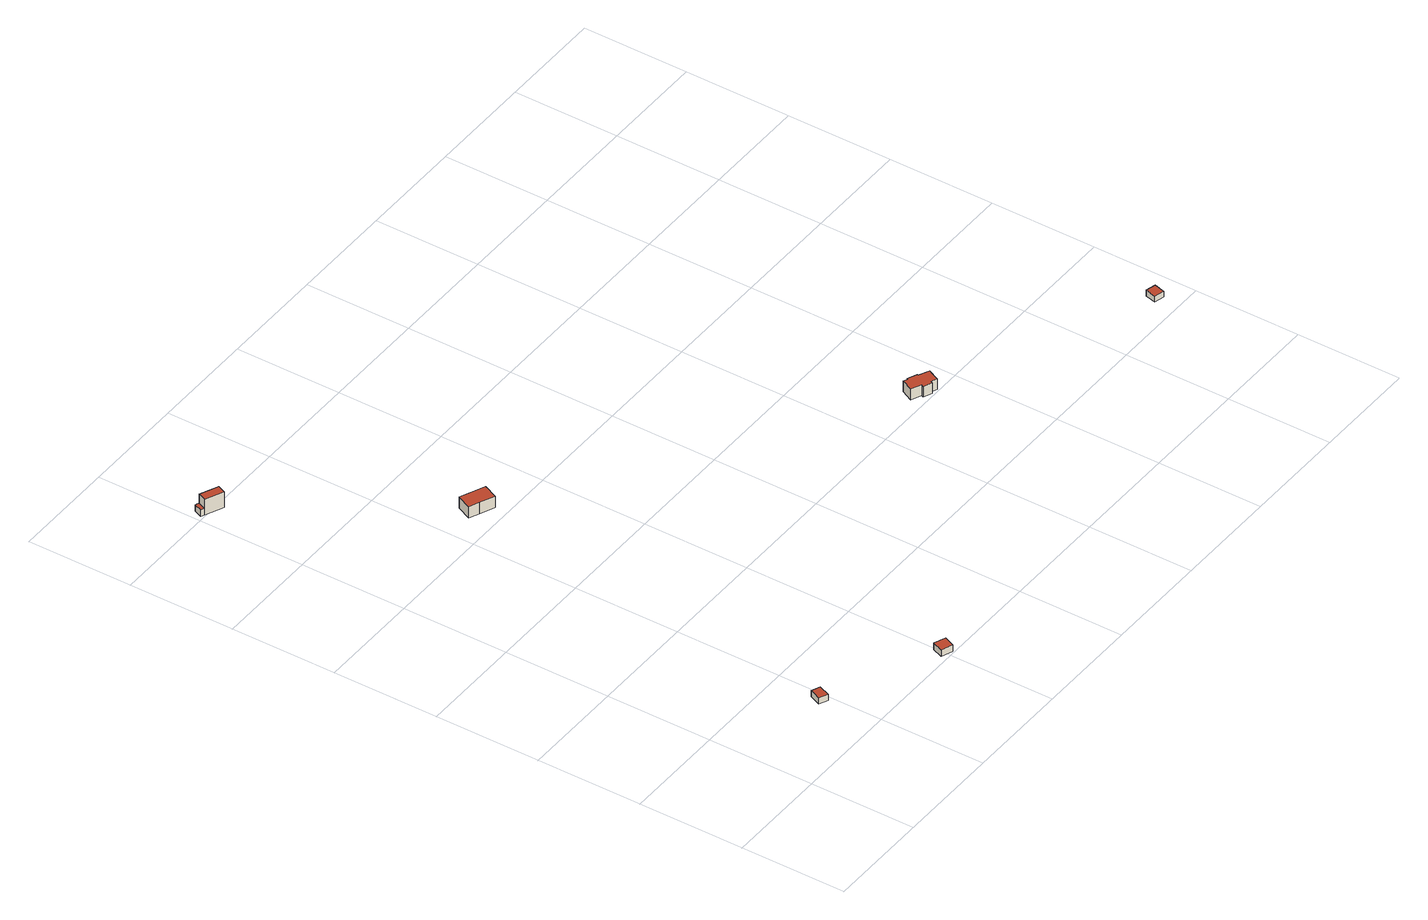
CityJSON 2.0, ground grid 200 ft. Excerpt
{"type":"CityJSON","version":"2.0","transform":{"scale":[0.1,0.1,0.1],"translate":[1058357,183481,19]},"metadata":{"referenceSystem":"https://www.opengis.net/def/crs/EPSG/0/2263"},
"CityObjects":{
"building1":{"type":"Building","attributes":{"name":"Bldg_3511015188","BIN":"4514738"},"geometry":[{"type":"MultiSurface","lod":"2","boundaries":[[[0,1,2,3]],[[4,5,6,7]],[[4,7,3,2]],[[5,4,2,1]],[[6,5,1,0]],[[7,6,0,3]]],"semantics":{"surfaces":[{"type":"GroundSurface"},{"type":"RoofSurface","BIN":"4514738"},{"type":"WallSurface"}],"values":[0,1,2,2,2,2]}}]},
"building2":{"type":"Building","attributes":{"name":"Bldg_3210000445","BIN":"4283987"},"geometry":[{"type":"MultiSurface","lod":"2","boundaries":[[[8,9,10,11,12]],[[13,14,15,16,17]],[[18,19,20,21,22,23,24,25]],[[11,15,14,12]],[[16,15,25,24]],[[17,16,24,23]],[[13,17,23,22]],[[14,13,22,21]],[[8,12,21,20]],[[9,8,20,19]],[[10,9,19,18]],[[11,10,18,25]]],"semantics":{"surfaces":[{"type":"RoofSurface","BIN":"4283987"},{"type":"GroundSurface"},{"type":"WallSurface"}],"values":[0,0,1,2,2,2,2,2,2,2,2,2]}}]},
"building3":{"type":"Building","attributes":{"name":"Bldg_3511005066","BIN":"4514739"},"geometry":[{"type":"MultiSurface","lod":"2","boundaries":[[[26,27,28,29]],[[30,31,32,33]],[[30,33,29,28]],[[31,30,28,27]],[[32,31,27,26]],[[33,32,26,29]]],"semantics":{"surfaces":[{"type":"GroundSurface"},{"type":"RoofSurface","BIN":"4514739"},{"type":"WallSurface"}],"values":[0,1,2,2,2,2]}}]},
"building4":{"type":"Building","attributes":{"name":"Bldg_3210009441","BIN":"4284115"},"geometry":[{"type":"MultiSurface","lod":"2","boundaries":[[[34,35,36,37,38,39]],[[40,41,42,43,44,45]],[[34,39,45,44]],[[35,34,44,43]],[[36,35,43,42]],[[37,36,42,41]],[[38,37,41,40]],[[39,38,40,45]]],"semantics":{"surfaces":[{"type":"RoofSurface","BIN":"4284115"},{"type":"GroundSurface"},{"type":"WallSurface"}],"values":[0,1,2,2,2,2,2,2]}}]},
"building5":{"type":"Building","attributes":{"name":"Bldg_3210019769","BIN":"4284187"},"geometry":[{"type":"MultiSurface","lod":"2","boundaries":[[[46,47,48,49,50,51,52,53,54,55,56,57]],[[58,59,60,61,62,63,64,65,66,67,68,69]],[[47,46,69,68]],[[48,47,68,67]],[[49,48,67,66]],[[50,49,66,65]],[[51,50,65,64]],[[52,51,64,63]],[[53,52,63,62]],[[54,53,62,61]],[[55,54,61,60]],[[56,55,60,59]],[[57,56,59,58]],[[46,57,58,69]]],"semantics":{"surfaces":[{"type":"RoofSurface","BIN":"4284187"},{"type":"GroundSurface"},{"type":"WallSurface"}],"values":[0,1,2,2,2,2,2,2,2,2,2,2,2,2]}}]},
"building6":{"type":"Building","attributes":{"name":"Bldg_3511012342","BIN":"4514717"},"geometry":[{"type":"MultiSurface","lod":"2","boundaries":[[[70,71,72,73]],[[74,75,76,77]],[[74,77,73,72]],[[75,74,72,71]],[[76,75,71,70]],[[77,76,70,73]]],"semantics":{"surfaces":[{"type":"GroundSurface"},{"type":"RoofSurface","BIN":"4514717"},{"type":"WallSurface"}],"values":[0,1,2,2,2,2]}}]}
},
"vertices":[
[1893,958,44],[1728,1028,44],[1818,1240,44],[1983,1170,44],[1818,1240,167],[1728,1028,167],[1893,958,167],[1983,1170,167],
[102,12128,236],[73,12140,236],[7,11989,236],[76,11959,236],[142,12110,236],[394,12000,423],[142,12110,423],[76,11959,423],[421,11808,423],[487,11959,423],[7,11989,102],[73,12140,102],[102,12128,102],[142,12110,102],[394,12000,102],[487,11959,102],[421,11808,102],[76,11959,102],
[4094,8,20],[3878,96,20],[3959,293,20],[4175,204,20],[3959,293,163],[3878,96,163],[4094,8,163],[4175,204,163],
[2941,8464,349],[2535,8641,349],[2415,8365,349],[2598,8285,349],[2881,8163,349],[3000,8439,349],[2881,8163,116],[2598,8285,116],[2415,8365,116],[2535,8641,116],[2941,8464,116],[3000,8439,116],
[9166,4445,243],[9064,4223,243],[9252,4137,243],[9236,4103,243],[9391,4031,243],[9410,4074,243],[9523,4022,243],[9623,4239,243],[9425,4331,243],[9433,4348,243],[9255,4430,243],[9245,4409,243],[9245,4409,22],[9255,4430,22],[9433,4348,22],[9425,4331,22],[9623,4239,22],[9523,4022,22],[9410,4074,22],[9391,4031,22],[9236,4103,22],[9252,4137,22],[9064,4223,22],[9166,4445,22],
[13579,2339,0],[13392,2388,0],[13446,2593,0],[13633,2544,0],[13446,2593,120],[13392,2388,120],[13579,2339,120],[13633,2544,120]
]}
